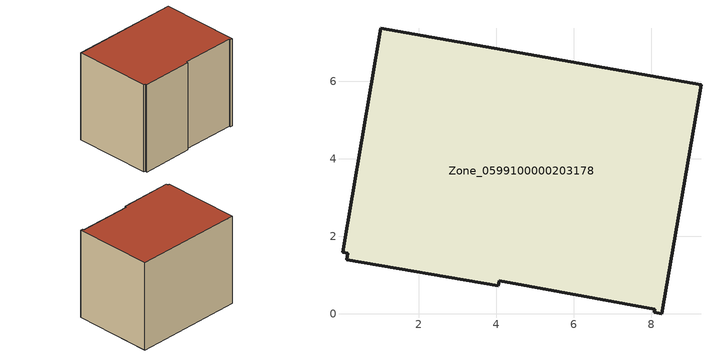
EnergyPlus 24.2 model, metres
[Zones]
Zone_0599100000203178
 floor ground (C_G): 0.14,1.39 0.17,1.56 0.03,1.58 1.02,7.37 9.29,5.91 8.27,0 8.09,0.03 8.1,0.12 4.08,0.85 4.05,0.72 z0
 wall outside (C_F): 8.27,0 9.29,5.91 1.02,7.37 0.03,1.58 0.17,1.56 0.14,1.39 4.05,0.72 4.08,0.85 8.1,0.12 8.09,0.03 8.27,0 z0:6.88
 roof outside (C_R): 0.17,1.56 0.14,1.39 4.05,0.72 4.08,0.85 8.1,0.12 8.09,0.03 8.27,0 9.29,5.91 1.02,7.37 0.03,1.58 z6.88
[BUILDING]
Pand.0599100000203178: North Axis=0; Terrain=City; Loads Convergence Tolerance Value=0.04; Temperature Convergence Tolerance Value=0.4; Solar Distribution=FullExterior; Maximum Number of Warmup Days=25; Minimum Number of Warmup Days=1
[Site:Location]
Rotterdam.The.Hague.AP_ZH_NLD Design_Conditions: Latitude=51.96; Longitude=4.45; Time Zone=1; Elevation=-4.5
[SITE:GROUNDTEMPERATURE:BUILDINGSURFACE]
18, 18, 18, 18, 18, 18, 18, 18, 18, 18, 18, 18
[MATERIAL] Thermal Absorptance=0.9; Solar Absorptance=0.7; Visible Absorptance=0.7
Name | Roughness | Thickness | Conductivity | Density | Specific Heat
G.TC.1946-1964 | MediumSmooth | 0.15 | 1 | 540 | 1210
F.TC.1946-1964 | Rough | 0.3 | 0.857143 | 1920 | 840
R.TC.1946-1964 | MediumRough | 0.2 | 0.235294 | 1500 | 1000
[CONSTRUCTION]
C_G: G.TC.1946-1964
C_F: F.TC.1946-1964
C_R: R.TC.1946-1964
[ZONE]
Zone_0599100000203178: Type=1; Multiplier=1; Ceiling Height=Autocalculate; Volume=Autocalculate; Floor Area=autocalculate; Part of Total Floor Area=Yes
[ZONEINFILTRATION:DESIGNFLOWRATE]
Infil_Zone_0599100000203178: Zone or ZoneList or Space or SpaceList=Zone_0599100000203178; Schedule=AlwaysOn; Design Flow Rate Calculation Method=Flow/Area; Flow Rate per Floor Area=0.003; Constant Term Coefficient=1; Temperature Term Coefficient=0; Velocity Term Coefficient=0; Velocity Squared Term Coefficient=0
[HVACTEMPLATE:ZONE:IDEALLOADSAIRSYSTEM]
Zone_0599100000203178: Maximum Heating Supply Air Temperature=50; Minimum Cooling Supply Air Temperature=13; Maximum Heating Supply Air Humidity Ratio=0.0156; Minimum Cooling Supply Air Humidity Ratio=0.0077; Heating Limit=NoLimit; Cooling Limit=NoLimit; Dehumidification Control Type=ConstantSensibleHeatRatio; Cooling Sensible Heat Ratio=0.7; Dehumidification Setpoint=60; Humidification Control Type=None; Humidification Setpoint=30; Outdoor Air Method=None; Outdoor Air Flow Rate per Person=0.00944; Outdoor Air Flow Rate per Zone Floor Area=0; Outdoor Air Flow Rate per Zone=0; Demand Controlled Ventilation Type=None; Outdoor Air Economizer Type=NoEconomizer; Heat Recovery Type=None; Sensible Heat Recovery Effectiveness=0.7; Latent Heat Recovery Effectiveness=0.65
[ZONECONTROL:THERMOSTAT]
ThermostatControl_Zone_0599100000203178: Zone or ZoneList=Zone_0599100000203178; Control Type Schedule=DualSetpointControlType; Control 1=Thermostat_Zone_0599100000203178; Temperature Difference Between Cutout And Setpoint=0
[THERMOSTATSETPOINT:DUALSETPOINT]
Thermostat_Zone_0599100000203178: Heating Setpoint Temperature Schedule=HeatingSetpoint_Zone_0599100000203178; Cooling Setpoint Temperature Schedule=CoolingSetpoint_Zone_0599100000203178
[SCHEDULE:COMPACT]
HeatingSetpoint_Zone_0599100000203178: Through: 12/31, For: AllDays, Until: 24:00, 21
CoolingSetpoint_Zone_0599100000203178: Through: 12/31, For: AllDays, Until: 24:00, 24
DualSetpointControlType: Through: 12/31, For: AllDays, Until: 24:00, 4
AlwaysOn: Through: 12/31, For: AllDays, Until: 24:00, 1
